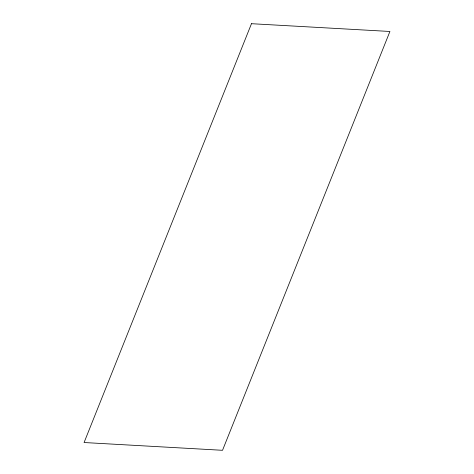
<?xml version="1.0" encoding="UTF-8"?>
<svg xmlns="http://www.w3.org/2000/svg" width="474" height="474" viewBox="0 0 474 474"><rect width="100%" height="100%" fill="white"/><g stroke="black" fill="none" stroke-linecap="round" stroke-linejoin="round"><path stroke-width="0.71" d="M251.475 23.7L84.082 442.526L222.525 450.3L389.918 31.474L251.475 23.7"/></g></svg>
